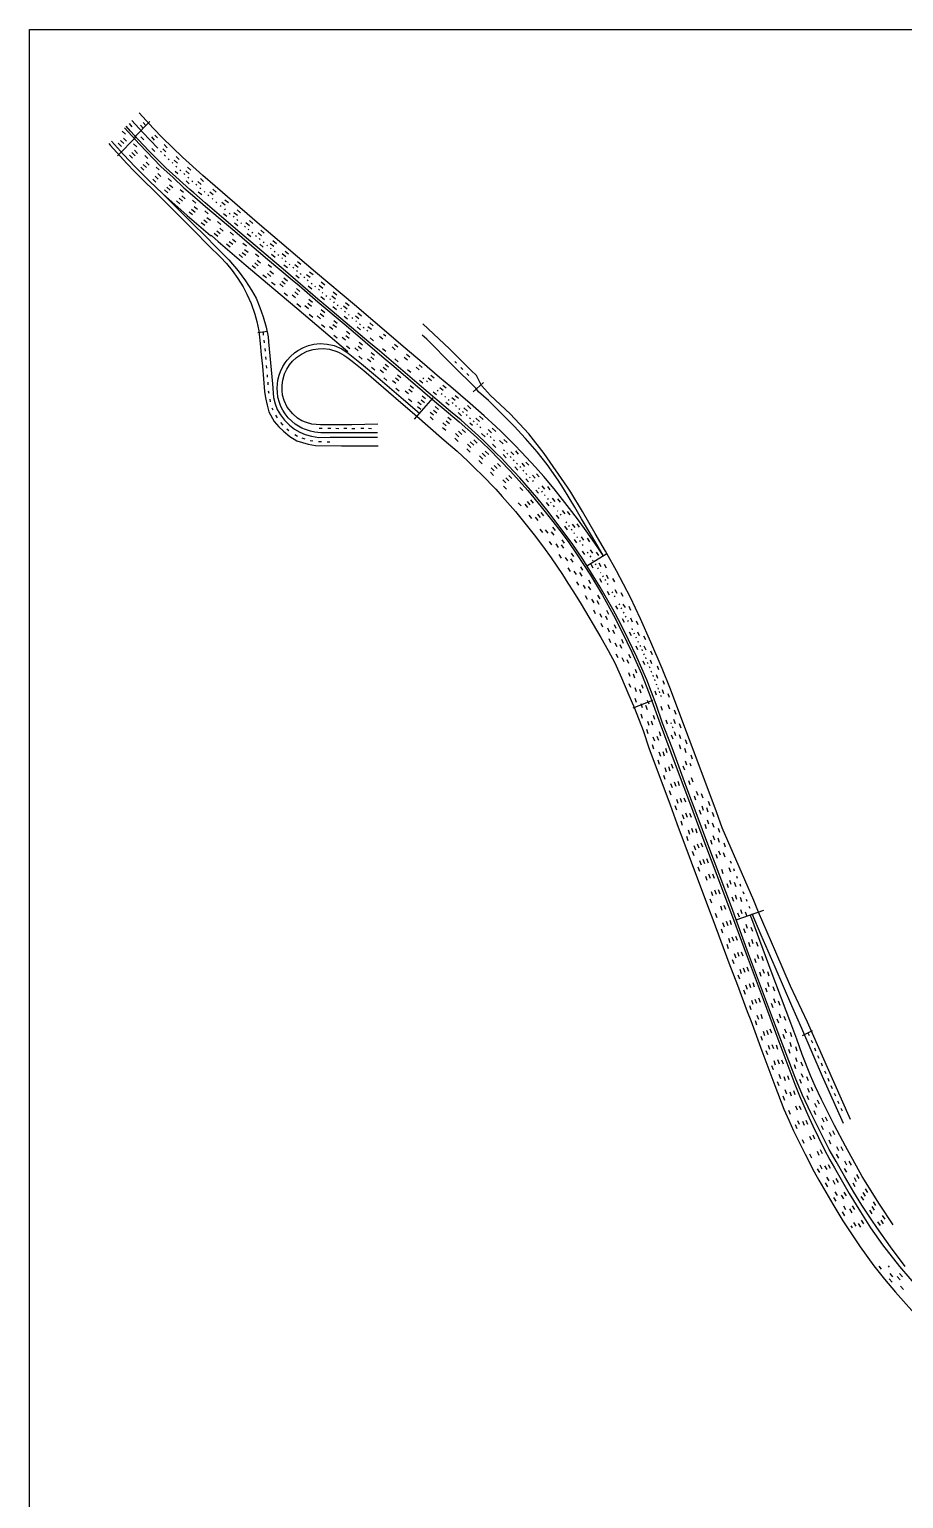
# Model space of a CAD drawing. Extents: x 6448542 to 6457186, y 1868902 to 1877049.
# Drawn here: x 6448542 to 6451100, y 1872749 to 1877049 of the extents above; entities that cross this region are included whole.
import ezdxf

# ---------------------------------------------------------------- set-up
doc = ezdxf.new("R2010")
doc.units = 0
doc.header["$LTSCALE"] = 100
doc.header["$MEASUREMENT"] = 0
for name, color, linetype, lineweight in [('DashedBoundariesNORTH', 4, 'Continuous', 25), ('DashedBoundariesSOUTH', 1, 'Continuous', 25), ('RasterImage', 6, 'Continuous', 25), ('SectionDividersSOUTH', 7, 'Continuous', 25)]:
    doc.layers.add(name, color=color, linetype=linetype, lineweight=lineweight)
for name, color, linetype, lineweight, true_color in [('ExitDividers', 4, 'Continuous', 25, 0x00ffff), ('SectionDividersNORTH', 1, 'Continuous', 25, 0xff0000), ('SolidBoundaries', 3, 'Continuous', 25, 0x00ff00)]:
    doc.layers.add(name, color=color, linetype=linetype, lineweight=lineweight, true_color=true_color)
picture_1 = doc.add_image_def('image1.tif', size_in_pixel=(17288, 16292))

msp = doc.modelspace()

# ---------------------------------------------------------------- linework, layer by layer
at = {"layer": 'DashedBoundariesNORTH'}
for points in [[(6448917.2, 1876700.7), (6448872.4, 1876747.4), (6448841.1, 1876782.2)], [(6448874.3, 1876776.5), (6448882.5, 1876767.5)], [(6448833.3, 1876772.8), (6448841.3, 1876763.8)], [(6448866.8, 1876768.6), (6448874.8, 1876759.6)], [(6448868, 1876734.5), (6448876.3, 1876725.6)], [(6448899, 1876733.8), (6448907.3, 1876724.7)], [(6448908.7, 1876739.2), (6448916.2, 1876731.5)], [(6448900, 1876700.3), (6448908.7, 1876691.7)], [(6448925.8, 1876692.1), (6448928.1, 1876689.7)], [(6448932.6, 1876699.1), (6448941.3, 1876690.2)], [(6448936, 1876711.3), (6448945, 1876702.4)], [(6448936.4, 1876681.4), (6448939.7, 1876678.1)], [(6448947.8, 1876669.8), (6448950.9, 1876667)], [(6448959.4, 1876659.1), (6448961.8, 1876656.8)], [(6448965.7, 1876666.3), (6448974.8, 1876657.6)], [(6448970.5, 1876648.5), (6448973.5, 1876645.6)], [(6448971.1, 1876676.7), (6448980.1, 1876668)], [(6448967.9, 1876633.9), (6448976.4, 1876626.5)], [(6448981.7, 1876637.6), (6448984.6, 1876635)], [(6448993.4, 1876627.1), (6448996.6, 1876624.3)], [(6448999.9, 1876634.5), (6449009.5, 1876625.9)], [(6449000.3, 1876605), (6449009.1, 1876596.7)], [(6449004.4, 1876645.8), (6449014.1, 1876637.1)], [(6449005.3, 1876616.5), (6449008.4, 1876613.5)], [(6449017.1, 1876605.8), (6449019.9, 1876603.3)], [(6449042, 1876611.9), (6449051.3, 1876603.9)], [(6449028.9, 1876595.7), (6449031.7, 1876593.3)], [(6449035.1, 1876603.3), (6449044.4, 1876594.7)], [(6449036, 1876573.3), (6449046.1, 1876565.1)], [(6449040.7, 1876585.1), (6449043.5, 1876582.7)], [(6449052.8, 1876574.7), (6449055.6, 1876572.4)], [(6449064.4, 1876564.5), (6449067.2, 1876562.1)], [(6449069.4, 1876573.3), (6449079.5, 1876565.1)], [(6449078.4, 1876580.8), (6449088.5, 1876572.6)], [(6449076.2, 1876554.2), (6449079, 1876551.9)], [(6449087.8, 1876544.1), (6449090.6, 1876541.7)], [(6449100.1, 1876533.6), (6449102.9, 1876531.2)], [(6449104.7, 1876543.4), (6449114.8, 1876535.3)], [(6449112.3, 1876523.2), (6449115.1, 1876520.8)], [(6449114.1, 1876550.2), (6449124.2, 1876542)], [(6449149.3, 1876520.4), (6449159.4, 1876512.3)], [(6449109.8, 1876509.9), (6449119.9, 1876501.8)], [(6449126.6, 1876510.9), (6449129.2, 1876508.6)], [(6449137.7, 1876501.6), (6449140.3, 1876499.3)], [(6449140.2, 1876513.2), (6449150.3, 1876505.1)], [(6449141.9, 1876482.6), (6449152, 1876474.4)], [(6449149.1, 1876492.1), (6449151.7, 1876489.8)], [(6449160.1, 1876482.6), (6449162.7, 1876480.3)], [(6449175.2, 1876483.3), (6449185.4, 1876475.1)], [(6449185.7, 1876489.2), (6449195.8, 1876481.1)], [(6449171.4, 1876473), (6449174, 1876470.7)], [(6449179.4, 1876450.9), (6449189.5, 1876442.7)], [(6449181.7, 1876464.3), (6449184.3, 1876462)], [(6449192.4, 1876455.1), (6449195, 1876452.8)], [(6449203.4, 1876445.6), (6449206, 1876443.4)], [(6449210.8, 1876453), (6449220.9, 1876444.9)], [(6449214.1, 1876436.4), (6449216.7, 1876434.1)], [(6449218.8, 1876460.7), (6449228.9, 1876452.5)], [(6449216.1, 1876419.8), (6449226.2, 1876411.7)], [(6449225.4, 1876426.7), (6449228, 1876424.4)], [(6449236.3, 1876417.4), (6449238.9, 1876415.2)], [(6449246.5, 1876422.5), (6449256.6, 1876414.3)], [(6449246.8, 1876408.5), (6449249.4, 1876406.2)], [(6449250.6, 1876390.4), (6449260.7, 1876382.2)], [(6449254.5, 1876430.6), (6449264.6, 1876422.5)], [(6449257.9, 1876399.3), (6449260.5, 1876397)], [(6449269, 1876390), (6449271.6, 1876387.7)], [(6449281.9, 1876392.4), (6449292, 1876384.2)], [(6449290.3, 1876400.1), (6449300.4, 1876391.9)], [(6449280.1, 1876380.6), (6449282.7, 1876378.3)], [(6449286.7, 1876359.9), (6449296.8, 1876351.7)], [(6449290.6, 1876371.5), (6449293.2, 1876369.2)], [(6449301.7, 1876362.1), (6449304.3, 1876359.8)], [(6449312.7, 1876352.6), (6449315.3, 1876350.3)], [(6449318.4, 1876361.1), (6449328.5, 1876353)], [(6449326.4, 1876369.4), (6449336.5, 1876361.2)], [(6449321.1, 1876329.7), (6449331.2, 1876321.5)], [(6449323.5, 1876343.2), (6449326.1, 1876340.9)], [(6449334.1, 1876334.1), (6449336.7, 1876331.8)], [(6449345.2, 1876324.4), (6449347.8, 1876322.1)], [(6449353.1, 1876331.8), (6449363.2, 1876323.7)], [(6449354.9, 1876315.8), (6449357.5, 1876313.5)], [(6449361.8, 1876339.1), (6449371.9, 1876330.9)], [(6449366.4, 1876306.5), (6449369, 1876304.2)], [(6449395.5, 1876310.2), (6449406.2, 1876301.3)], [(6449357.4, 1876298.5), (6449368.1, 1876289.6)], [(6449376.9, 1876297.6), (6449379.4, 1876295.3)], [(6449387.7, 1876288.1), (6449390.3, 1876285.8)], [(6449389.6, 1876300.5), (6449400.3, 1876291.6)], [(6449394.7, 1876267.3), (6449405.4, 1876258.4)], [(6449398.2, 1876279.1), (6449400.8, 1876276.8)], [(6449409.2, 1876269.9), (6449411.8, 1876267.6)], [(6449426.9, 1876268.7), (6449437.6, 1876259.8)], [(6449430.5, 1876280.5), (6449441.2, 1876271.6)], [(6449420.4, 1876260.5), (6449423, 1876258.2)], [(6449429.9, 1876237.4), (6449440.6, 1876228.5)], [(6449431.4, 1876251.1), (6449434, 1876248.8)], [(6449442.1, 1876242.2), (6449444.7, 1876239.9)], [(6449452.9, 1876232.9), (6449455.5, 1876230.6)], [(6449461.3, 1876239.6), (6449472, 1876230.7)], [(6449463.9, 1876223.8), (6449466.5, 1876221.5)], [(6449466.9, 1876249.9), (6449477.7, 1876241)], [(6449502.8, 1876219.4), (6449513.5, 1876210.5)], [(6449463.1, 1876209.6), (6449473, 1876201.5)], [(6449475.1, 1876214.4), (6449477.7, 1876212.1)], [(6449485.6, 1876205.4), (6449488.2, 1876203.2)], [(6449495.7, 1876210.5), (6449505.5, 1876202.4)], [(6449496.5, 1876196), (6449499.1, 1876193.7)], [(6449501, 1876178), (6449510.9, 1876169.9)], [(6449507.6, 1876186.9), (6449510.2, 1876184.6)], [(6449518.3, 1876177.6), (6449520.9, 1876175.3)], [(6449532.5, 1876179.3), (6449542.4, 1876171.2)], [(6449538.1, 1876189.6), (6449548, 1876181.6)], [(6449529.2, 1876168.6), (6449531.8, 1876166.3)], [(6449538.8, 1876145.7), (6449548.7, 1876137.6)], [(6449566.1, 1876150.8), (6449576, 1876142.7)], [(6449584.3, 1876150.7), (6449578.3, 1876155.4)], [(6449574.7, 1876114.8), (6449584.4, 1876106.9)], [(6449602.8, 1876119.3), (6449612.4, 1876111.4)], [(6449610.2, 1876127.9), (6449619.9, 1876120)], [(6449638.1, 1876089.8), (6449647.8, 1876081.9)], [(6449645.4, 1876098.1), (6449655, 1876090.2)], [(6449610.8, 1876084.2), (6449620.5, 1876076.3)], [(6449647.9, 1876053.4), (6449657.5, 1876045.5)], [(6449673, 1876060), (6449682.7, 1876052.1)], [(6449681.8, 1876067.4), (6449691.4, 1876059.5)], [(6449786.6, 1876077.1), (6449791.8, 1876071.9)], [(6449804.6, 1876058.9), (6449809.8, 1876053.7)], [(6449683.2, 1876022.4), (6449692.9, 1876014.5)], [(6449692.8, 1876029.4), (6449695.9, 1876026.4)], [(6449703.5, 1876020), (6449706.3, 1876017.8)], [(6449709, 1876029.1), (6449718.7, 1876021.1)], [(6449716.6, 1876037.2), (6449726.3, 1876029.3)], [(6449751.6, 1876007.3), (6449761.2, 1875999.4)], [(6449827.3, 1876036.3), (6449822.1, 1876041.5)], [(6449723, 1875988.5), (6449732.7, 1875980.6)], [(6449735.2, 1875992.9), (6449737.9, 1875990.5)], [(6449742.5, 1876001), (6449752.2, 1875993.1)], [(6449746.5, 1875983.3), (6449749.1, 1875980.9)], [(6449756.9, 1875974.8), (6449759.6, 1875972.4)], [(6449767, 1875966), (6449769.7, 1875963.6)], [(6449777.9, 1875971.2), (6449787.6, 1875963.3)], [(6449788, 1875977.3), (6449797.7, 1875969.4)], [(6449760, 1875957.5), (6449769.7, 1875949.6)], [(6449778.4, 1875956.6), (6449781, 1875954.3)], [(6449788.6, 1875948), (6449791.3, 1875945.7)], [(6449796, 1875927.6), (6449806.3, 1875918)], [(6449798.7, 1875939.3), (6449801.4, 1875937)], [(6449809.2, 1875930.4), (6449811.9, 1875928)], [(6449813.2, 1875941.4), (6449823.4, 1875931.8)], [(6449819.6, 1875921.4), (6449822.2, 1875919.1)], [(6449823.4, 1875947.6), (6449833.7, 1875938)], [(6449859.1, 1875916.7), (6449869.3, 1875907.1)], [(6449830, 1875912.4), (6449832.7, 1875910)], [(6449830.2, 1875897.8), (6449838.5, 1875890.1)], [(6449840.2, 1875903.4), (6449842.8, 1875901.1)], [(6449848.4, 1875911.1), (6449858.6, 1875901.5)], [(6449850.5, 1875894.3), (6449853.1, 1875892)], [(6449859.8, 1875885.7), (6449862.4, 1875883.3)], [(6449884, 1875878), (6449894.2, 1875868.4)], [(6449896.1, 1875882), (6449906.3, 1875872.4)], [(6449864.9, 1875865.9), (6449875.2, 1875856.3)], [(6449880.3, 1875866.4), (6449882.9, 1875864.1)], [(6449890.1, 1875857), (6449892.7, 1875854.7)], [(6449896.5, 1875835.2), (6449906.7, 1875825.6)], [(6449900.2, 1875847.4), (6449902.8, 1875845.1)], [(6449917.4, 1875845.8), (6449927.6, 1875836.2)], [(6449930.1, 1875849), (6449939.7, 1875839.4)], [(6449928, 1875804.5), (6449936.5, 1875795.3)], [(6449929.3, 1875818.6), (6449931.9, 1875816.2)], [(6449938.7, 1875808.6), (6449941.4, 1875806.3)], [(6449948.4, 1875798.7), (6449951, 1875796.3)], [(6449950.4, 1875812.6), (6449959, 1875803.3)], [(6449957.7, 1875789.3), (6449960.3, 1875787)], [(6449963.8, 1875815), (6449972.3, 1875805.8)], [(6449962.6, 1875768.1), (6449971.1, 1875758.9)], [(6449967.1, 1875779.2), (6449969.8, 1875776.9)], [(6449976.6, 1875769.1), (6449979.2, 1875766.7)], [(6449982.2, 1875779), (6449990.7, 1875769.8)], [(6449985.7, 1875758.9), (6449988.4, 1875756.5)], [(6449994.3, 1875782.5), (6450002.8, 1875773.2)], [(6449994.8, 1875748.9), (6449997.5, 1875746.6)], [(6450025.1, 1875748.3), (6450033.6, 1875739.1)], [(6449994.1, 1875733.8), (6450002.6, 1875724.5)], [(6450004.8, 1875738.3), (6450006.8, 1875736.1)], [(6450013.5, 1875744.5), (6450022.1, 1875735.2)], [(6450013.8, 1875728.2), (6450016.1, 1875725.8)], [(6450031.4, 1875707.5), (6450033.8, 1875705)], [(6450041.2, 1875713.1), (6450048.8, 1875703.3)], [(6450057.3, 1875711.5), (6450065, 1875701.7)], [(6450023.2, 1875700.6), (6450031, 1875691.6)], [(6450040.2, 1875697.3), (6450042.6, 1875694.8)], [(6450048.6, 1875687), (6450051.1, 1875684.6)], [(6450053.8, 1875664.3), (6450061.4, 1875654.6)], [(6450057.6, 1875676.3), (6450059.8, 1875673.3)], [(6450066.2, 1875665.6), (6450068.8, 1875662.9)], [(6450071.7, 1875676.7), (6450079.4, 1875666.9)], [(6450086.8, 1875675.3), (6450094.5, 1875665.5)], [(6450074.7, 1875655.1), (6450077.2, 1875652)], [(6450083.2, 1875626.9), (6450090.9, 1875617.1)], [(6450086.9, 1875639.6), (6450088.1, 1875638.5)], [(6450094.6, 1875629.7), (6450097, 1875627.1)], [(6450100.5, 1875640.4), (6450108.1, 1875630.6)], [(6450115.6, 1875638.3), (6450123.2, 1875628.5)], [(6450107.8, 1875594.8), (6450115.4, 1875584.7)], [(6450111.1, 1875608.1), (6450113.4, 1875605.1)], [(6450119.2, 1875597.2), (6450121.5, 1875594.2)], [(6450127.4, 1875586.3), (6450129.6, 1875583.4)], [(6450130.3, 1875600.7), (6450137.5, 1875591.1)], [(6450135.2, 1875575.5), (6450137.1, 1875573.2)], [(6450143.2, 1875601.9), (6450150, 1875592)], [(6450135.7, 1875556), (6450142.5, 1875546)], [(6450143.2, 1875564.1), (6450145.2, 1875561.4)], [(6450151.5, 1875553.1), (6450153.3, 1875550)], [(6450156.7, 1875564.1), (6450163.5, 1875554.1)], [(6450159.4, 1875541.3), (6450161.3, 1875538.3)], [(6450173.4, 1875559.6), (6450180.2, 1875549.6)], [(6450159, 1875521.9), (6450165.9, 1875511.9)], [(6450174.2, 1875518.9), (6450176.5, 1875516)], [(6450181.9, 1875507.7), (6450184.2, 1875504.2)], [(6450182.5, 1875526.1), (6450189.3, 1875516.1)], [(6450189.3, 1875495.9), (6450191.2, 1875493.1)], [(6450200.2, 1875519.3), (6450207.1, 1875509.3)], [(6450191.6, 1875472.1), (6450185.4, 1875482.5)], [(6450197.2, 1875484.3), (6450198.9, 1875481.4)], [(6450204.1, 1875472.7), (6450206.1, 1875469.9)], [(6450215, 1875476.1), (6450208.8, 1875486.5)], [(6450212.5, 1875459.7), (6450213.3, 1875458.3)], [(6450218.5, 1875449.9), (6450220.3, 1875447.1)], [(6450230.6, 1875472), (6450224.4, 1875482.4)], [(6450236.4, 1875441), (6450230.2, 1875451.4)], [(6450217, 1875430.5), (6450210.8, 1875441)], [(6450225.3, 1875439), (6450227.1, 1875435.9)], [(6450232.3, 1875404.9), (6450238.6, 1875394.3)], [(6450232.7, 1875426.8), (6450234.4, 1875423.9)], [(6450246.4, 1875403.1), (6450248.2, 1875400)], [(6450254.9, 1875431.7), (6450248.8, 1875442.1)], [(6450254.8, 1875409.9), (6450261, 1875399.3)], [(6450252.9, 1875391.5), (6450254.8, 1875388.4)], [(6450256.3, 1875362.3), (6450262.5, 1875351.7)], [(6450266.1, 1875367.9), (6450268.1, 1875364.6)], [(6450272.4, 1875400.6), (6450278.6, 1875390)], [(6450278.6, 1875367.1), (6450284.8, 1875356.5)], [(6450295.3, 1875360.5), (6450300.5, 1875349.5)], [(6450272.5, 1875356), (6450274, 1875353.1)], [(6450276.5, 1875324.9), (6450281.8, 1875313.9)], [(6450279.1, 1875343.4), (6450280.7, 1875340.3)], [(6450285.4, 1875331.3), (6450287.1, 1875328.3)], [(6450291.7, 1875319.3), (6450293.8, 1875316)], [(6450300.6, 1875326.3), (6450305.8, 1875315.3)], [(6450317.2, 1875317.9), (6450322.5, 1875306.9)], [(6450297.1, 1875285.7), (6450302.3, 1875274.7)], [(6450304.3, 1875295.4), (6450305.8, 1875292)], [(6450310.3, 1875283), (6450311.8, 1875279.6)], [(6450320.9, 1875285.7), (6450326.1, 1875274.7)], [(6450338.8, 1875274.4), (6450344, 1875263.4)], [(6450315.9, 1875271.4), (6450317.5, 1875267.9)], [(6450316.6, 1875244.6), (6450321.5, 1875233.9)], [(6450321.9, 1875258.9), (6450323.4, 1875255.4)], [(6450328, 1875246.2), (6450329.5, 1875242.8)], [(6450333.4, 1875233.9), (6450334.9, 1875230.5)], [(6450340, 1875245), (6450345.8, 1875232.8)], [(6450359, 1875230), (6450363.9, 1875219)], [(6450336.4, 1875201.1), (6450341.3, 1875190.4)], [(6450338.8, 1875221.8), (6450340.4, 1875218.3)], [(6450344.1, 1875210.2), (6450345.6, 1875206.8)], [(6450349.5, 1875196.6), (6450351, 1875193.2)], [(6450363.3, 1875192.3), (6450359.2, 1875203.3)], [(6450355.3, 1875183.9), (6450356.8, 1875180.5)], [(6450360.5, 1875171.3), (6450362, 1875167.9)], [(6450365.7, 1875158.6), (6450367.2, 1875155.2)], [(6450370.5, 1875145.9), (6450372.1, 1875142.5)], [(6450381, 1875148.9), (6450376.9, 1875159.8)], [(6450383.2, 1875174.6), (6450379.1, 1875185.6)], [(6450376.5, 1875100.7), (6450372.4, 1875111.7)], [(6450375.4, 1875133.6), (6450376.9, 1875130.2)], [(6450380.2, 1875121.5), (6450381.7, 1875118.1)], [(6450384.1, 1875111.1), (6450385.7, 1875107.7)], [(6450388.5, 1875100.4), (6450390, 1875097)], [(6450398.3, 1875104.8), (6450394.2, 1875115.8)], [(6450400, 1875131.6), (6450395.9, 1875142.5)], [(6450414.8, 1875093.7), (6450410.7, 1875104.7)], [(6450389.1, 1875068.6), (6450393.6, 1875056.4)], [(6450410.2, 1875073.2), (6450414.7, 1875060.9)], [(6450428.6, 1875057.4), (6450433, 1875045.2)], [(6450403.7, 1875028.4), (6450408.2, 1875016.2)], [(6450418.4, 1875020.7), (6450419.9, 1875017.3)], [(6450426.8, 1875030.2), (6450431.2, 1875018)], [(6450443.3, 1875017.4), (6450447.8, 1875005.2)], [(6450419.6, 1874984.5), (6450424.1, 1874972.3)], [(6450422.7, 1875008.3), (6450424.3, 1875004.9)], [(6450428.2, 1874994.2), (6450432.6, 1874982)], [(6450442.6, 1874985.8), (6450447, 1874973.6)], [(6450442.6, 1874955.7), (6450447, 1874943.5)], [(6450458.2, 1874945.1), (6450462.6, 1874932.9)], [(6450460.7, 1874970.3), (6450465.1, 1874958)], [(6450454, 1874893.7), (6450458.4, 1874881.5)], [(6450460.2, 1874908.4), (6450464.7, 1874896.2)], [(6450474.4, 1874901.4), (6450477.2, 1874894.1)], [(6450476.8, 1874926.3), (6450481.3, 1874914.1)], [(6450469.9, 1874851.1), (6450474.4, 1874838.9)], [(6450478.1, 1874859.3), (6450482.6, 1874847.1)], [(6450486.5, 1874806.3), (6450490.9, 1874794.1)], [(6450492.9, 1874819.9), (6450497.4, 1874807.6)], [(6450507.7, 1874812.6), (6450512.1, 1874800.4)], [(6450501.9, 1874764.8), (6450506.3, 1874752.5)], [(6450508.9, 1874776.6), (6450513.4, 1874764.4)], [(6450522.9, 1874771.4), (6450527.3, 1874759.2)], [(6450527.9, 1874789.9), (6450532.3, 1874777.7)], [(6450539.7, 1874757.9), (6450544.2, 1874745.7)], [(6450517.9, 1874722.7), (6450522.4, 1874710.4)], [(6450524.7, 1874735.7), (6450529.2, 1874723.5)], [(6450539.7, 1874726.6), (6450544.1, 1874714.4)], [(6450534.4, 1874676.9), (6450538.9, 1874664.6)], [(6450541.8, 1874689.4), (6450546.2, 1874677.2)], [(6450555.9, 1874682.9), (6450560.3, 1874670.7)], [(6450556.9, 1874711.4), (6450561.4, 1874699.2)], [(6450550.2, 1874635.6), (6450554.6, 1874623.4)], [(6450558.5, 1874645.3), (6450562.9, 1874633.1)], [(6450571.8, 1874639.7), (6450576.3, 1874627.4)], [(6450573.5, 1874668.5), (6450577.9, 1874656.3)], [(6450566.8, 1874591), (6450571.2, 1874578.7)], [(6450588.4, 1874595.8), (6450592.9, 1874583.6)], [(6450592.6, 1874615.2), (6450594.9, 1874609.2)], [(6450601.5, 1874592.8), (6450603.8, 1874586.7)], [(6450582, 1874549.8), (6450586.5, 1874537.5)], [(6450590.1, 1874559.4), (6450594.5, 1874547.2)], [(6450604.2, 1874553.2), (6450608.7, 1874541)], [(6450610.5, 1874571.1), (6450612.8, 1874565.1)], [(6450620.3, 1874548.1), (6450622.5, 1874542)], [(6450597.2, 1874509.9), (6450601.6, 1874497.7)], [(6450606.6, 1874516), (6450611.1, 1874503.8)], [(6450621.1, 1874508.9), (6450625.6, 1874496.7)], [(6450629.5, 1874525.5), (6450631.8, 1874519.5)], [(6450639.1, 1874503.5), (6450641.4, 1874497.5)], [(6450614, 1874463.9), (6450618.4, 1874451.7)], [(6450622.1, 1874473.4), (6450626.5, 1874461.2)], [(6450636.1, 1874466.4), (6450640.5, 1874454.2)], [(6450650.5, 1874475.8), (6450648.2, 1874481.9)], [(6450631.3, 1874417.3), (6450635.7, 1874405)], [(6450637.7, 1874430.5), (6450642.2, 1874418.3)], [(6450652.6, 1874422), (6450657.1, 1874409.8)], [(6450645.7, 1874377.3), (6450650.2, 1874365.1)], [(6450654.5, 1874386), (6450658.9, 1874373.8)], [(6450668.5, 1874378.6), (6450672.9, 1874366.4)], [(6450663.2, 1874330.1), (6450667.7, 1874317.9)], [(6450670.8, 1874341.7), (6450675.3, 1874329.5)], [(6450684.3, 1874336.6), (6450688.8, 1874324.4)], [(6450677.9, 1874290.8), (6450682.4, 1874278.6)], [(6450686.9, 1874299), (6450691.4, 1874286.8)], [(6450701.1, 1874291.5), (6450705.5, 1874279.3)], [(6450695.4, 1874244.1), (6450699.8, 1874231.9)], [(6450701.3, 1874260.2), (6450705.7, 1874248)], [(6450717.3, 1874247.8), (6450721.8, 1874235.6)], [(6450712.3, 1874198.7), (6450716.8, 1874186.5)], [(6450719.1, 1874212.4), (6450723.5, 1874200.1)], [(6450732.9, 1874205.6), (6450737.4, 1874193.4)], [(6450735.2, 1874168.3), (6450739.7, 1874156.1)], [(6450749.3, 1874161.6), (6450753.7, 1874149.3)], [(6450729.1, 1874153.5), (6450733.5, 1874141.3)], [(6450751.3, 1874124.5), (6450755.7, 1874112.3)], [(6450767.4, 1874114.2), (6450771.8, 1874102)], [(6450823.9, 1874103.3), (6450820.2, 1874111.3)], [(6450746.2, 1874108.2), (6450750.7, 1874095.9)], [(6450766.3, 1874084.9), (6450770.8, 1874072.7)], [(6450783, 1874072), (6450787.4, 1874059.8)], [(6450833.7, 1874081.9), (6450830, 1874089.9)], [(6450762.4, 1874064.8), (6450766.8, 1874052.6)], [(6450783, 1874040.3), (6450787.4, 1874028.1)], [(6450799.4, 1874027.6), (6450803.8, 1874015.4)], [(6450843.3, 1874059.1), (6450839.6, 1874067.2)], [(6450852.7, 1874037.3), (6450849, 1874045.4)], [(6450779, 1874020), (6450783.5, 1874007.7)], [(6450805.7, 1873981.2), (6450800.9, 1873992.7)], [(6450821.5, 1873971.9), (6450816.6, 1873983.3)], [(6450862.8, 1874015.1), (6450859.1, 1874023.2)], [(6450872.6, 1873992.3), (6450868.9, 1874000.3)], [(6450801.2, 1873964.1), (6450796.3, 1873975.5)], [(6450824.1, 1873937.8), (6450819.2, 1873949.2)], [(6450834.5, 1873941.5), (6450829.7, 1873952.9)], [(6450882.3, 1873970.4), (6450878.6, 1873978.5)], [(6450891.8, 1873948.9), (6450888.1, 1873957)], [(6450821.9, 1873916.6), (6450817, 1873928)], [(6450838.9, 1873906.6), (6450844.6, 1873894.9)], [(6450846.6, 1873916.5), (6450852.3, 1873904.9)], [(6450901.2, 1873926.8), (6450897.5, 1873934.8)], [(6450911.3, 1873904.6), (6450907.6, 1873912.6)], [(6450842.9, 1873872.7), (6450838, 1873884.1)], [(6450860.2, 1873863.7), (6450865.9, 1873852.1)], [(6450870.5, 1873866.9), (6450876.2, 1873855.2)], [(6450921, 1873882.7), (6450917.3, 1873890.8)], [(6450858.9, 1873841.1), (6450864.6, 1873829.4)], [(6450881.6, 1873821.6), (6450887.3, 1873809.9)], [(6450892, 1873826.6), (6450897.7, 1873814.9)], [(6450880.4, 1873799.7), (6450886.1, 1873788)], [(6450903.4, 1873779.8), (6450909.1, 1873768.1)], [(6450916, 1873779.8), (6450921.7, 1873768.1)], [(6450902.7, 1873757.3), (6450909.2, 1873746)], [(6450926.4, 1873737.8), (6450932.9, 1873726.5)], [(6450939.6, 1873736.7), (6450946.1, 1873725.4)], [(6450926.2, 1873715.5), (6450932.7, 1873704.2)], [(6450954.6, 1873688.7), (6450961.1, 1873677.5)], [(6450961.9, 1873697.4), (6450968.4, 1873686.1)], [(6450950.8, 1873673.5), (6450957.3, 1873662.3)], [(6450980, 1873645.2), (6450987.3, 1873634.4)], [(6450986.7, 1873655.7), (6450994, 1873644.9)], [(6450974.7, 1873633.4), (6450982, 1873622.6)], [(6451006.4, 1873604.5), (6451013.6, 1873593.7)], [(6451010.7, 1873617.7), (6451017.9, 1873606.9)], [(6450999.9, 1873593.5), (6451007.1, 1873582.7)], [(6451023.5, 1873559.3), (6451030.7, 1873548.5)], [(6451032.9, 1873564.1), (6451040.1, 1873553.3)], [(6451037.2, 1873578.2), (6451044.5, 1873567.4)]]:
    msp.add_lwpolyline(points, dxfattribs=at)
at = {"layer": 'DashedBoundariesSOUTH'}
for points in [[(6448813.5, 1876750.8), (6448822.7, 1876741.7)], [(6448802, 1876715.4), (6448811.2, 1876706.2)], [(6448808.7, 1876723.6), (6448817.9, 1876714.4)], [(6448817.1, 1876730.6), (6448826.3, 1876721.4)], [(6448846.6, 1876714.1), (6448855.8, 1876704.9)], [(6448849.3, 1876695.1), (6448858.5, 1876685.9)], [(6448834.4, 1876680.8), (6448843.6, 1876671.6)], [(6448841.7, 1876688), (6448850.9, 1876678.8)], [(6448875.2, 1876653.6), (6448884.3, 1876644.4)], [(6448879.3, 1876679.6), (6448888.5, 1876670.4)], [(6448883.3, 1876660.5), (6448892.5, 1876651.3)], [(6448867.7, 1876645.7), (6448876.9, 1876636.5)], [(6448902.6, 1876610.8), (6448911.8, 1876601.7)], [(6448909.4, 1876619.2), (6448918.6, 1876610)], [(6448913.1, 1876645.7), (6448921.6, 1876637.7)], [(6448917.6, 1876627), (6448926.8, 1876617.8)], [(6448936.7, 1876579), (6448946.6, 1876570.4)], [(6448943.8, 1876586.7), (6448953.6, 1876578.1)], [(6448952, 1876594), (6448961.8, 1876585.5)], [(6448982.9, 1876580.2), (6448992.6, 1876572)], [(6448988.1, 1876561.7), (6448998, 1876553.2)], [(6448971.8, 1876547), (6448981.6, 1876538.4)], [(6448979.8, 1876554.5), (6448989.6, 1876546)], [(6449016.5, 1876522.4), (6449026.6, 1876514.2)], [(6449019.1, 1876548.5), (6449029.2, 1876540.3)], [(6449023.7, 1876530.7), (6449033.8, 1876522.6)], [(6449009, 1876514.7), (6449019.1, 1876506.6)], [(6449044.6, 1876483.5), (6449054.7, 1876475.3)], [(6449052.2, 1876491.6), (6449062.3, 1876483.4)], [(6449055.2, 1876517.3), (6449065.3, 1876509.1)], [(6449061.2, 1876498.2), (6449071.3, 1876490)], [(6449092.1, 1876486.3), (6449102.2, 1876478.1)], [(6449082.8, 1876451.9), (6449092.9, 1876443.7)], [(6449090.2, 1876459.4), (6449100.3, 1876451.2)], [(6449098.7, 1876466.5), (6449108.8, 1876458.3)], [(6449128.9, 1876454.9), (6449139, 1876446.7)], [(6449136.2, 1876434.8), (6449146.3, 1876426.6)], [(6449118.9, 1876420.8), (6449129, 1876412.7)], [(6449126.7, 1876428.3), (6449136.8, 1876420.1)], [(6449155.5, 1876389.8), (6449165.6, 1876381.6)], [(6449164.7, 1876396.1), (6449174.8, 1876387.9)], [(6449166.6, 1876423.3), (6449176.7, 1876415.1)], [(6449171.6, 1876404.8), (6449181.7, 1876396.6)], [(6449203.4, 1876392), (6449213.5, 1876383.9)], [(6449193.4, 1876357.9), (6449203.5, 1876349.7)], [(6449201.4, 1876365.2), (6449211.5, 1876357.1)], [(6449208.3, 1876373.4), (6449218.4, 1876365.3)], [(6449240, 1876360.9), (6449250.1, 1876352.8)], [(6449225.3, 1876330.5), (6449235.4, 1876322.3)], [(6449238.3, 1876334), (6449248.4, 1876325.8)], [(6449245.6, 1876341.9), (6449255.7, 1876333.8)], [(6449250.6, 1876309.4), (6449260.7, 1876301.2)], [(6449274.3, 1876303.6), (6449284.4, 1876295.4)], [(6449280.5, 1876312.3), (6449290.6, 1876304.1)], [(6449286.6, 1876321.3), (6449296.7, 1876313.2)], [(6449287.4, 1876277.9), (6449297.5, 1876269.7)], [(6449310.7, 1876272.1), (6449320.8, 1876263.9)], [(6449318.2, 1876280.2), (6449328.3, 1876272)], [(6449323.2, 1876290.2), (6449333.3, 1876282)], [(6449324.8, 1876246.1), (6449335.6, 1876237.2)], [(6449347.7, 1876240.6), (6449358.4, 1876231.7)], [(6449356.2, 1876247.7), (6449366.9, 1876238.8)], [(6449359, 1876259.4), (6449369.8, 1876250.5)], [(6449395.3, 1876228.7), (6449406, 1876219.8)], [(6449360.3, 1876215.5), (6449371, 1876206.6)], [(6449383.9, 1876210), (6449393.8, 1876201.9)], [(6449392.4, 1876217.4), (6449403.2, 1876208.5)], [(6449396.3, 1876185), (6449406.2, 1876176.9)], [(6449420.2, 1876179.3), (6449430.1, 1876171.2)], [(6449430.1, 1876185), (6449440, 1876176.9)], [(6449432.8, 1876196.9), (6449442.7, 1876188.8)], [(6449225.4, 1876162.2), (6449226.3, 1876154.3)], [(6449228, 1876139.6), (6449228.9, 1876131.7)], [(6449433, 1876154.3), (6449442.8, 1876146.2)], [(6449457, 1876148.2), (6449466.9, 1876140.1)], [(6449467.8, 1876153.1), (6449477.7, 1876145)], [(6449470, 1876165.4), (6449479.8, 1876157.4)], [(6449506.9, 1876133.8), (6449516.6, 1876125.9)], [(6449230.6, 1876114.5), (6449231.5, 1876106.6)], [(6449232.6, 1876090.8), (6449233.5, 1876082.9)], [(6449469.4, 1876123.1), (6449479.3, 1876115)], [(6449494.2, 1876116.5), (6449503.9, 1876108.5)], [(6449503.9, 1876121.7), (6449513.6, 1876113.8)], [(6449505.7, 1876092), (6449515.4, 1876084.1)], [(6449540.4, 1876090.4), (6449550.1, 1876082.5)], [(6449542.2, 1876103.3), (6449551.9, 1876095.4)], [(6449235, 1876065.5), (6449235.8, 1876057.6)], [(6449531.1, 1876084.8), (6449540.8, 1876076.9)], [(6449542.4, 1876060.6), (6449552.1, 1876052.7)], [(6449568.5, 1876052.9), (6449578.1, 1876045)], [(6449576.5, 1876060), (6449586.2, 1876052.1)], [(6449582.6, 1876069.3), (6449592.3, 1876061.4)], [(6449237.6, 1876037.9), (6449237.9, 1876030.9)], [(6449239.2, 1876015.9), (6449239.6, 1876008.7)], [(6449578.4, 1876029.3), (6449588, 1876021.4)], [(6449604.7, 1876021.6), (6449614.4, 1876013.7)], [(6449613.3, 1876029), (6449623, 1876021.1)], [(6449619.2, 1876037.8), (6449628.9, 1876029.9)], [(6449656, 1876006.5), (6449665.6, 1875998.6)], [(6449240.9, 1875990.7), (6449242.2, 1875983.7)], [(6449245, 1875966.5), (6449246.5, 1875958.9)], [(6449614.3, 1875999.1), (6449624, 1875991.2)], [(6449641.4, 1875990.8), (6449651, 1875982.9)], [(6449651.4, 1875967.8), (6449661.1, 1875959.9)], [(6449651.9, 1875996), (6449661.6, 1875988.1)], [(6449688, 1875965.1), (6449697.7, 1875957.1)], [(6449691.3, 1875976.4), (6449701, 1875968.5)], [(6449251.3, 1875941.3), (6449254.1, 1875935.4)], [(6449262.4, 1875919.7), (6449266.6, 1875912.4)], [(6449677.7, 1875945.6), (6449687.3, 1875937.7)], [(6449678.3, 1875958.9), (6449688, 1875951)], [(6449714.3, 1875928.7), (6449724, 1875920.8)], [(6449724.4, 1875934.7), (6449734.1, 1875926.8)], [(6449728.7, 1875944.7), (6449738.4, 1875936.8)], [(6449276.9, 1875897.9), (6449283.1, 1875890.8)], [(6449295, 1875879.6), (6449301, 1875874.5)], [(6449398.3, 1875880.6), (6449389.8, 1875880.8)], [(6449424.1, 1875880.6), (6449415.5, 1875880.8)], [(6449447, 1875880.2), (6449438.5, 1875880.4)], [(6449470.2, 1875880.6), (6449461.6, 1875880.8)], [(6449493.9, 1875879.9), (6449485.3, 1875880.2)], [(6449520.3, 1875880.6), (6449511.7, 1875880.8)], [(6449543, 1875880.2), (6449534.5, 1875880.4)], [(6449714.1, 1875914.5), (6449723.7, 1875906.6)], [(6449750.7, 1875883.3), (6449760.4, 1875875.4)], [(6449751.7, 1875896.9), (6449761.4, 1875889)], [(6449761.3, 1875903.2), (6449770.9, 1875895.3)], [(6449765.8, 1875913.8), (6449775.5, 1875905.9)], [(6449807.9, 1875878.2), (6449818.1, 1875868.6)], [(6449318.8, 1875862.9), (6449326.3, 1875858.7)], [(6449338.8, 1875853.2), (6449347.9, 1875850.3)], [(6449362.9, 1875846.1), (6449371.5, 1875844.8)], [(6449387.8, 1875843), (6449396.1, 1875842.4)], [(6449413.1, 1875841.9), (6449421, 1875841.9)], [(6449786.4, 1875852.7), (6449796.6, 1875843.1)], [(6449788.3, 1875865.7), (6449798.5, 1875856.1)], [(6449797.2, 1875872.8), (6449807.5, 1875863.2)], [(6449823.2, 1875834.6), (6449833.4, 1875825)], [(6449831.9, 1875841.9), (6449842.2, 1875832.3)], [(6449842, 1875847.3), (6449852.2, 1875837.7)], [(6449821.7, 1875820.8), (6449831.9, 1875811.2)], [(6449858.7, 1875800.3), (6449868.9, 1875790.7)], [(6449866.4, 1875808.7), (6449876.6, 1875799.1)], [(6449875.8, 1875814.1), (6449886, 1875804.5)], [(6449856.6, 1875787), (6449866.8, 1875777.4)], [(6449891, 1875753), (6449899.5, 1875743.7)], [(6449893.4, 1875765.9), (6449901.9, 1875756.7)], [(6449902.1, 1875772.6), (6449910.6, 1875763.3)], [(6449911.6, 1875778.6), (6449920.1, 1875769.4)], [(6449927, 1875730.7), (6449935.5, 1875721.5)], [(6449928.8, 1875712.3), (6449937.3, 1875703.1)], [(6449935.9, 1875736.6), (6449944.4, 1875727.4)], [(6449945, 1875743.3), (6449953.5, 1875734)], [(6449977, 1875708.1), (6449985.6, 1875698.9)], [(6449972.3, 1875663.4), (6449980.6, 1875654)], [(6449991.3, 1875659), (6449998.9, 1875649.2)], [(6449998.5, 1875667), (6450006.2, 1875657.2)], [(6450008.3, 1875672.2), (6450016, 1875662.4)], [(6450003, 1875626.9), (6450010.6, 1875617.1)], [(6450021.8, 1875621.6), (6450029.5, 1875611.8)], [(6450028.6, 1875630.3), (6450036.2, 1875620.5)], [(6450038.3, 1875635.4), (6450046, 1875625.6)], [(6450035.6, 1875586.1), (6450043.2, 1875576.3)], [(6450051.4, 1875583.9), (6450059, 1875574.2)], [(6450068.9, 1875578.2), (6450076.5, 1875568.4)], [(6450072.6, 1875592), (6450080.5, 1875581.8)], [(6450062.9, 1875550.3), (6450069.7, 1875540.4)], [(6450081.9, 1875542.8), (6450088.7, 1875532.8)], [(6450097.4, 1875540.3), (6450104.2, 1875530.3)], [(6450100.1, 1875555), (6450106.9, 1875545)], [(6450090.6, 1875511.7), (6450097.4, 1875501.7)], [(6450109.6, 1875503.3), (6450116.4, 1875493.3)], [(6450125.4, 1875499.4), (6450132.3, 1875489.4)], [(6450127.3, 1875515.8), (6450134.2, 1875505.9)], [(6450117.3, 1875472.7), (6450124.2, 1875462)], [(6450142.4, 1875453.3), (6450136.2, 1875463.7)], [(6450151.8, 1875459.6), (6450158.4, 1875448.9)], [(6450154, 1875476.1), (6450159.9, 1875466.5)], [(6450149.5, 1875421.9), (6450143.3, 1875432.3)], [(6450162, 1875422.7), (6450168.3, 1875412.1)], [(6450177, 1875418.9), (6450183.3, 1875408.3)], [(6450184.7, 1875426.4), (6450178.5, 1875436.9)], [(6450167.5, 1875392.2), (6450173.7, 1875381.6)], [(6450186.7, 1875381), (6450192.9, 1875370.4)], [(6450201.8, 1875377), (6450208, 1875366.4)], [(6450204.5, 1875393.2), (6450210.7, 1875382.6)], [(6450192, 1875350.6), (6450197.3, 1875339.7)], [(6450210.7, 1875339.2), (6450216, 1875328.2)], [(6450227.1, 1875332.6), (6450232.3, 1875321.6)], [(6450230.5, 1875348.7), (6450235.8, 1875337.8)], [(6450213.5, 1875311.1), (6450218.8, 1875300.1)], [(6450233.2, 1875297), (6450238.4, 1875286)], [(6450248, 1875292.1), (6450253.3, 1875281.1)], [(6450252.4, 1875307.4), (6450257.7, 1875296.4)], [(6450236.9, 1875265.8), (6450242.1, 1875254.9)], [(6450255.2, 1875253.8), (6450260.4, 1875242.9)], [(6450269.5, 1875249.1), (6450274.7, 1875238.1)], [(6450274.2, 1875263.9), (6450279.4, 1875252.9)], [(6450258, 1875221.5), (6450263.2, 1875210.5)], [(6450275.6, 1875210.3), (6450281, 1875199.1)], [(6450289.8, 1875205.1), (6450294.8, 1875193.6)], [(6450294.5, 1875220.4), (6450300.3, 1875209.4)], [(6450299.9, 1875154.7), (6450295.8, 1875165.7)], [(6450313.4, 1875150.6), (6450309.3, 1875161.6)], [(6450319.1, 1875165), (6450315, 1875176)], [(6450301.3, 1875122.5), (6450297.1, 1875133.4)], [(6450317.9, 1875110.5), (6450313.8, 1875121.5)], [(6450331.6, 1875106), (6450327.5, 1875117)], [(6450337.6, 1875119.9), (6450333.5, 1875130.9)], [(6450318, 1875079.3), (6450313.9, 1875090.3)], [(6450330.8, 1875076.1), (6450335.2, 1875063.9)], [(6450344.9, 1875071), (6450349.3, 1875058.8)], [(6450354.8, 1875073.9), (6450350.7, 1875084.9)], [(6450330.4, 1875045.6), (6450334.8, 1875033.4)], [(6450350.1, 1875024.5), (6450354.5, 1875012.3)], [(6450360.9, 1875025.7), (6450365.4, 1875013.5)], [(6450366.7, 1875042.4), (6450371.1, 1875030.2)], [(6450347, 1875000.5), (6450351.4, 1874988.3)], [(6450366.3, 1874979), (6450370.8, 1874966.8)], [(6450377.7, 1874980.8), (6450382.2, 1874968.6)], [(6450384.4, 1874994), (6450388.8, 1874981.8)], [(6450363.8, 1874955.9), (6450368.3, 1874943.6)], [(6450383.6, 1874934.4), (6450388, 1874922.2)], [(6450394.7, 1874935.6), (6450399.1, 1874923.4)], [(6450402.9, 1874945), (6450407.3, 1874932.8)], [(6450380.4, 1874911), (6450384.9, 1874898.8)], [(6450400.9, 1874888.4), (6450405.3, 1874876.2)], [(6450411.3, 1874891.3), (6450415.8, 1874879.1)], [(6450419.9, 1874899.5), (6450424.3, 1874887.2)], [(6450396.9, 1874866.5), (6450401.3, 1874854.3)], [(6450417.8, 1874842.2), (6450422.2, 1874830)], [(6450428.5, 1874846.4), (6450432.9, 1874834.2)], [(6450438.7, 1874848.7), (6450443.2, 1874836.5)], [(6450414, 1874821.1), (6450418.5, 1874808.9)], [(6450445.7, 1874799.5), (6450450.1, 1874787.3)], [(6450456.9, 1874800.1), (6450461.3, 1874787.9)], [(6450430.5, 1874777.4), (6450434.9, 1874765.2)], [(6450435.1, 1874796.4), (6450439.5, 1874784.1)], [(6450447.7, 1874732.6), (6450452.2, 1874720.4)], [(6450452.1, 1874751.2), (6450456.6, 1874739)], [(6450461.7, 1874755.8), (6450466.1, 1874743.6)], [(6450473.1, 1874755.6), (6450477.6, 1874743.4)], [(6450464.2, 1874687.9), (6450468.7, 1874675.6)], [(6450468.9, 1874705.9), (6450473.4, 1874693.7)], [(6450478.6, 1874711.7), (6450483.1, 1874699.4)], [(6450490.7, 1874710.1), (6450495.1, 1874697.9)], [(6450481.1, 1874643.7), (6450485.5, 1874631.5)], [(6450485.9, 1874660.5), (6450490.4, 1874648.3)], [(6450495.9, 1874665.9), (6450500.4, 1874653.7)], [(6450506.4, 1874668.5), (6450510.8, 1874656.3)], [(6450497.7, 1874597.9), (6450502.1, 1874585.7)], [(6450502.8, 1874616.4), (6450507.2, 1874604.2)], [(6450512.7, 1874620.1), (6450517.1, 1874607.9)], [(6450523.4, 1874622.5), (6450527.8, 1874610.3)], [(6450519.6, 1874571.2), (6450524.1, 1874558.9)], [(6450528.7, 1874577.3), (6450533.2, 1874565.1)], [(6450540.8, 1874577.3), (6450545.2, 1874565.1)], [(6450532.7, 1874504.8), (6450537.2, 1874492.5)], [(6450536.4, 1874526), (6450540.9, 1874513.8)], [(6450546.5, 1874530.5), (6450551, 1874518.3)], [(6450557.4, 1874531.8), (6450561.9, 1874519.6)], [(6450548.3, 1874462.3), (6450552.8, 1874450)], [(6450563.8, 1874483.8), (6450568.2, 1874471.6)], [(6450574.1, 1874486.4), (6450578.6, 1874474.2)], [(6450565.4, 1874416.8), (6450569.8, 1874404.6)], [(6450570.1, 1874435.3), (6450574.6, 1874423)], [(6450580.6, 1874439), (6450585, 1874426.8)], [(6450590.8, 1874441.9), (6450595.2, 1874429.7)], [(6450582.2, 1874371.7), (6450586.6, 1874359.5)], [(6450587.2, 1874389.3), (6450591.6, 1874377.1)], [(6450597, 1874393.5), (6450601.5, 1874381.2)], [(6450607.8, 1874395.3), (6450612.2, 1874383.1)], [(6450598.5, 1874327.3), (6450603, 1874315.1)], [(6450604.1, 1874344.2), (6450608.6, 1874331.9)], [(6450613.5, 1874348.9), (6450618, 1874336.7)], [(6450624.6, 1874349.8), (6450629.1, 1874337.5)], [(6450620.2, 1874298.6), (6450624.7, 1874286.4)], [(6450630.4, 1874302.3), (6450634.9, 1874290.1)], [(6450641.2, 1874305.5), (6450645.7, 1874293.3)], [(6450614.7, 1874282.5), (6450619.2, 1874270.3)], [(6450637.5, 1874252.7), (6450641.9, 1874240.5)], [(6450647.7, 1874257), (6450652.1, 1874244.8)], [(6450658.1, 1874259.6), (6450662.5, 1874247.4)], [(6450631.6, 1874238), (6450636.1, 1874225.8)], [(6450654.4, 1874208.1), (6450658.8, 1874195.9)], [(6450664.8, 1874211), (6450669.2, 1874198.8)], [(6450675.2, 1874214.7), (6450679.6, 1874202.4)], [(6450648.4, 1874192.5), (6450652.9, 1874180.3)], [(6450670.7, 1874164.3), (6450675.2, 1874152)], [(6450681.5, 1874166.6), (6450686, 1874154.3)], [(6450665.2, 1874148.1), (6450669.6, 1874135.9)], [(6450688.6, 1874116.9), (6450693.1, 1874104.7)], [(6450698.7, 1874120), (6450703.1, 1874107.8)], [(6450708.7, 1874124.4), (6450713.1, 1874112.2)], [(6450681.8, 1874102.9), (6450686.2, 1874090.7)], [(6450703.2, 1874076.7), (6450707.6, 1874064.5)], [(6450714, 1874078.3), (6450718.5, 1874066.1)], [(6450726.4, 1874077), (6450730.9, 1874064.8)], [(6450696.8, 1874060.9), (6450701.3, 1874048.7)], [(6450719.8, 1874031), (6450724.3, 1874018.8)], [(6450730.6, 1874034.2), (6450735.1, 1874022)], [(6450742.5, 1874033.4), (6450747, 1874021.2)], [(6450713.2, 1874016.8), (6450717.7, 1874004.6)], [(6450734.7, 1873991.2), (6450739.1, 1873979)], [(6450749.1, 1873984.8), (6450753.5, 1873972.6)], [(6450759.8, 1873987.9), (6450764.3, 1873975.7)], [(6450730, 1873970.4), (6450734.5, 1873958.2)], [(6450752.2, 1873946.1), (6450756.7, 1873933.9)], [(6450766.6, 1873940.1), (6450771.1, 1873927.9)], [(6450777.1, 1873943.8), (6450781.6, 1873931.6)], [(6450746.4, 1873928), (6450750.8, 1873915.8)], [(6450788.8, 1873886.2), (6450783.9, 1873897.6)], [(6450800.4, 1873886.7), (6450795.5, 1873898.1)], [(6450768.7, 1873873.8), (6450763.8, 1873885.3)], [(6450795.3, 1873843.9), (6450790.4, 1873855.3)], [(6450819.9, 1873844.3), (6450815, 1873855.8)], [(6450787.9, 1873831.5), (6450783, 1873842.9)], [(6450809.5, 1873841.2), (6450804.6, 1873852.6)], [(6450840.2, 1873801.3), (6450835.3, 1873812.7)], [(6450808.6, 1873788.2), (6450803.7, 1873799.7)], [(6450829.8, 1873797.9), (6450824.9, 1873809.3)], [(6450855.7, 1873771.2), (6450861.4, 1873759.6)], [(6450824.5, 1873758), (6450830.2, 1873746.3)], [(6450846.3, 1873766.2), (6450852, 1873754.5)], [(6450854.3, 1873726.2), (6450860.8, 1873714.9)], [(6450878.7, 1873727.4), (6450885.2, 1873716.2)], [(6450846.7, 1873714.6), (6450853.2, 1873703.3)], [(6450868.6, 1873723.5), (6450875.1, 1873712.2)], [(6450874, 1873690.4), (6450880.5, 1873679.1)], [(6450892.3, 1873681.1), (6450898.8, 1873669.9)], [(6450901.7, 1873686), (6450908.2, 1873674.8)], [(6450870.1, 1873673), (6450876.6, 1873661.7)], [(6450898.9, 1873647.6), (6450905.4, 1873636.4)], [(6450925.2, 1873646.6), (6450931.7, 1873635.3)], [(6450894.5, 1873630.9), (6450901, 1873619.7)], [(6450917, 1873637.5), (6450923.5, 1873626.3)], [(6450923.3, 1873606.3), (6450929.8, 1873595)], [(6450941.7, 1873597.3), (6450948.2, 1873586)], [(6450949.3, 1873606.3), (6450955.8, 1873595)], [(6450920, 1873588.3), (6450926.5, 1873577)], [(6450952.9, 1873557.6), (6450959.4, 1873546.3)], [(6450967.1, 1873554.8), (6450973.6, 1873543.6)], [(6450975.4, 1873564.4), (6450981.9, 1873553.2)], [(6450945.5, 1873548), (6450949.3, 1873541.5)], [(6451034.7, 1873421.2), (6451028.6, 1873429.2)], [(6451058.5, 1873426.8), (6451055.8, 1873430.3)], [(6451057.6, 1873392.9), (6451066.1, 1873383.1)], [(6451058.9, 1873408.5), (6451067.4, 1873398.7)], [(6451081, 1873399.5), (6451089.5, 1873389.7)], [(6451088, 1873408.4), (6451096.5, 1873398.6)], [(6451090.6, 1873371.5), (6451099.1, 1873361.7)]]:
    msp.add_lwpolyline(points, dxfattribs=at)
msp.add_lwpolyline([(6448948.2, 1876612.4), (6448957.4, 1876603.2)], close=True, dxfattribs=at)
at = {"layer": 'ExitDividers'}
for points in [[(6449210.6, 1876161.2), (6449238.4, 1876165.4)], [(6449840.6, 1875987.6), (6449870.3, 1876015.6)], [(6450804, 1874104.9), (6450833.5, 1874118.9)]]:
    msp.add_lwpolyline(points, dxfattribs=at)
at = {"layer": 'SectionDividersNORTH'}
for points in [[(6448848.9, 1876733.7), (6448893.9, 1876779.2)], [(6450172.9, 1875479.3), (6450231.1, 1875515.2)], [(6450609.9, 1874442.6), (6450690.4, 1874470.9)]]:
    msp.add_lwpolyline(points, dxfattribs=at)
at = {"layer": 'SectionDividersSOUTH'}
for points in [[(6448853.2, 1876733.5), (6448799.5, 1876678.5)], [(6449721.8, 1875970.6), (6449667.9, 1875907.6)], [(6450365.3, 1875084.9), (6450307.2, 1875062.3)]]:
    msp.add_lwpolyline(points, dxfattribs=at)
at = {"layer": 'SolidBoundaries', "flags": 128}
for points in [[(6450221, 1875509), (6450205.4, 1875532.9), (6450175.9, 1875574.8), (6450148.7, 1875613), (6450129, 1875638.3), (6450102.1, 1875672.9), (6450076.9, 1875704), (6450046.7, 1875740), (6450022.3, 1875767.7), (6449981.9, 1875811.4), (6449960.8, 1875833.4), (6449947, 1875847.4), (6449922, 1875871.9), (6449906.6, 1875887), (6449872.6, 1875917.9), (6449831.1, 1875954.1), (6449774.5, 1876002.5), (6449742.2, 1876030), (6449690.6, 1876073.9), (6449641, 1876116.2), (6449553.2, 1876191.4), (6449492.8, 1876242.5), (6449378.9, 1876338.6), (6449273.3, 1876428.4), (6449215.2, 1876477.9), (6449085.3, 1876589.4), (6449049, 1876620.9), (6448990, 1876674.7), (6448931, 1876731.5), (6448904.4, 1876759.9), (6448863.2, 1876804.8)], [(6450221, 1875509), (6450221, 1875509), (6450202.1, 1875541), (6450180.4, 1875577), (6450157.2, 1875616.6), (6450137.3, 1875650.4), (6450120.7, 1875678.3), (6450104.9, 1875704.7), (6450089, 1875729.1), (6450057.2, 1875775.6), (6450027.4, 1875812.5), (6449993.8, 1875851.4), (6449960.2, 1875888), (6449911.4, 1875936.3), (6449884.8, 1875962.7), (6449855.7, 1875988.4), (6449848.2, 1875998.6), (6449779.8, 1876065.8), (6449704.6, 1876142), (6449690.6, 1876154.1)]]:
    msp.add_lwpolyline(points, dxfattribs=at)
at = {"layer": 'SolidBoundaries'}
for points in [[(6448819.8, 1876760.5), (6448864.1, 1876712.8), (6448926.7, 1876647.4), (6448962.4, 1876615), (6448994.1, 1876585.3), (6449026, 1876557.6), (6449057.5, 1876530.7), (6449143.1, 1876457.8), (6449186, 1876420.7), (6449238.8, 1876376.7), (6449310.3, 1876315.3), (6449330.7, 1876299.2), (6449385.6, 1876251.4), (6449468.8, 1876181.7), (6449580, 1876086.6), (6449608.3, 1876062.7), (6449733.8, 1875955.1), (6449749.8, 1875942), (6449799.4, 1875899.9), (6449850.4, 1875855.5), (6449887.1, 1875819.8), (6449949.2, 1875756.1), (6450000.3, 1875699.1), (6450039.6, 1875651.9), (6450073.7, 1875608.5), (6450097.5, 1875577.2), (6450119.7, 1875546.7), (6450140.2, 1875517.2), (6450164.7, 1875479.9), (6450183.1, 1875451.6), (6450218.3, 1875392.9), (6450250.8, 1875334.9), (6450275.3, 1875286.3), (6450304.3, 1875226.3), (6450332.4, 1875162.8), (6450354.9, 1875105.4), (6450387.6, 1875016.3), (6450400, 1874982.9), (6450437.5, 1874883.4), (6450476.2, 1874779.1), (6450506.4, 1874698), (6450552.9, 1874573.8), (6450598.6, 1874451.8), (6450642.1, 1874335.7), (6450688.4, 1874211.3), (6450734.3, 1874087.2), (6450781.4, 1873962.5), (6450795, 1873928), (6450814.1, 1873883.4), (6450823.3, 1873863.3), (6450833.8, 1873840.7), (6450867.6, 1873772), (6450884.2, 1873740.9), (6450897.3, 1873717), (6450940.2, 1873642.5), (6450973.1, 1873588.9), (6451002.5, 1873542.2), (6451038.2, 1873492.3), (6451087.2, 1873429.1), (6451148.2, 1873358.1)], [(6451104, 1873429), (6451061.4, 1873485.7), (6451021.1, 1873542.7), (6451006.5, 1873564.4), (6450977.2, 1873608.2), (6450954.3, 1873646), (6450926.4, 1873692.8), (6450902.4, 1873735.9), (6450882.1, 1873771.4), (6450828.4, 1873878.4), (6450804.2, 1873929.9), (6450782.1, 1873982), (6450718.6, 1874148.1), (6450645.9, 1874343.8), (6450596, 1874480.8), (6450526.9, 1874664.9), (6450498.3, 1874740.6), (6450462.4, 1874836.4), (6450422.2, 1874945.9), (6450394.6, 1875018.3), (6450375.3, 1875073.3), (6450348.1, 1875145), (6450319.1, 1875212.1), (6450295.2, 1875262.2), (6450272.9, 1875306.3), (6450248.7, 1875352.1), (6450211.7, 1875416.5), (6450161.2, 1875498.1), (6450129.7, 1875544.6), (6450111.8, 1875569.1), (6450059.5, 1875638), (6450026.4, 1875679), (6449976.7, 1875736.4), (6449944.1, 1875771.6), (6449922.7, 1875793.5), (6449909, 1875807.6), (6449875.2, 1875840.9), (6449855.4, 1875859.3), (6449836.8, 1875876.5), (6449805.2, 1875904.9), (6449773.7, 1875930.8), (6449688.8, 1876002.8), (6449565.8, 1876107.9), (6449535, 1876133.7), (6449428.1, 1876223.7), (6449385.4, 1876259.3), (6449291.6, 1876341), (6449234.2, 1876388.8), (6449158, 1876454.2), (6449104.4, 1876500.2), (6449056.4, 1876541.5), (6449022.7, 1876570.2), (6449011.4, 1876580.1), (6448970.4, 1876616.9), (6448940.9, 1876643.8), (6448905.7, 1876678.8), (6448893.3, 1876691.4), (6448873.7, 1876711.6), (6448837.9, 1876750.7), (6448824.8, 1876765.6)], [(6448774.7, 1876714.3), (6448778.2, 1876709.4), (6448797.5, 1876687.9), (6448827.1, 1876656.5), (6448849.5, 1876633.2), (6448876.8, 1876605.7), (6448906.4, 1876576.7), (6448971.3, 1876511.8), (6448990.6, 1876492.1), (6449023, 1876460.1), (6449067.1, 1876415.3), (6449101.2, 1876381.8), (6449118.7, 1876363.1), (6449134.7, 1876343.4), (6449151.7, 1876320.1), (6449167.1, 1876295.4), (6449178.3, 1876273.9), (6449191, 1876246.1), (6449201.4, 1876215), (6449207.7, 1876194.1), (6449212.9, 1876166.3), (6449217.4, 1876129.2), (6449220.4, 1876095.9), (6449223.7, 1876063.6), (6449229.5, 1875989.3), (6449232.5, 1875970.2), (6449237.1, 1875948.8), (6449242.2, 1875929.7), (6449258.5, 1875901.6), (6449271.9, 1875885.6), (6449284.9, 1875872.9), (6449304, 1875857.2), (6449324.6, 1875845.1), (6449357.8, 1875834.5), (6449379.3, 1875830.6), (6449454.9, 1875830), (6449536.3, 1875830.3), (6449562.1, 1875830.1)], [(6448782.3, 1876722), (6448817.5, 1876682.8), (6448851.6, 1876646.5), (6448894.7, 1876603.3), (6448930.7, 1876569.5)], [(6448930.7, 1876569.5), (6448959.4, 1876539.9), (6448991.5, 1876507.9), (6449023.5, 1876476.1), (6449051.8, 1876448.7), (6449092.3, 1876407.6), (6449125, 1876374.3), (6449153.1, 1876342.3), (6449174.3, 1876312.4), (6449191.9, 1876285.2), (6449204.9, 1876261.7), (6449216.4, 1876234.8), (6449225.8, 1876207.9), (6449234.3, 1876177.3), (6449240, 1876148.9), (6449241.8, 1876134.1), (6449247, 1876073.1), (6449253.3, 1876011.1), (6449256.4, 1875971.9), (6449260.6, 1875952.8), (6449267, 1875936.8), (6449276.1, 1875920.5), (6449287.9, 1875905.4), (6449302.4, 1875890.9), (6449317.5, 1875879.1), (6449333.5, 1875869.7), (6449348.6, 1875863.4), (6449366.8, 1875858.2), (6449388.6, 1875854.9), (6449422.1, 1875855.1), (6449490.1, 1875855.1), (6449560, 1875855.1)], [(6448930.7, 1876569.5), (6448941.3, 1876559.8), (6449003.6, 1876504.5), (6449072.1, 1876445.6), (6449074.2, 1876445.3), (6449094.2, 1876428.1), (6449176.5, 1876357.7), (6449275.3, 1876274), (6449324, 1876232.6), (6449402, 1876166.4), (6449473.7, 1876105.6)], [(6450231.1, 1875515.2), (6450227.4, 1875521.9), (6450197.6, 1875573.4), (6450159.7, 1875637.4), (6450125.6, 1875694.3), (6450116.5, 1875709.4), (6450047.9, 1875808), (6450002.7, 1875865.3), (6449948.6, 1875923.4), (6449890.6, 1875977.4), (6449865, 1876006.5), (6449849.7, 1876036), (6449833.9, 1876051.3), (6449770.9, 1876113.8), (6449692.6, 1876187.1)], [(6449560, 1875868.1), (6449503.4, 1875868.1), (6449423.1, 1875868.1), (6449394.6, 1875868.3), (6449377, 1875869.7), (6449364.2, 1875872.7), (6449349.6, 1875877.4), (6449338.8, 1875882), (6449319.8, 1875893.2), (6449298.9, 1875912.2), (6449290.3, 1875923.5), (6449283.6, 1875934.6), (6449277.6, 1875945.5), (6449273.2, 1875957.1), (6449269.2, 1875972.6), (6449267.8, 1875986.5), (6449267.2, 1875998.5), (6449267.6, 1876010.6), (6449269.2, 1876022.6), (6449273, 1876036.8), (6449276.4, 1876047.7), (6449283.4, 1876062.3), (6449290.1, 1876072.5), (6449296.4, 1876080.8), (6449305.4, 1876091.7), (6449317.5, 1876101.7), (6449327.2, 1876109.1), (6449343.5, 1876117.7), (6449358.6, 1876123.5), (6449374, 1876127.1), (6449392.5, 1876129), (6449413.4, 1876127.6), (6449433.2, 1876123.2), (6449456, 1876113.6), (6449475, 1876101.5), (6449513.8, 1876069.6), (6449554.2, 1876035.5), (6449636.7, 1875965.5), (6449683.5, 1875925.9)], [(6449560.9, 1875893.1), (6449484.9, 1875891), (6449393.9, 1875891.8), (6449368.7, 1875893.9), (6449352.6, 1875898.6), (6449338.5, 1875903.6), (6449326, 1875910.8), (6449312.7, 1875923.4), (6449296.5, 1875942.8), (6449287.1, 1875962.5), (6449282.5, 1875978), (6449281.4, 1875992.3), (6449281.4, 1876007.8), (6449283.2, 1876022.1), (6449288.2, 1876040.4), (6449294.7, 1876054.4), (6449302.6, 1876067.3), (6449311.6, 1876077.7), (6449323.5, 1876088.9), (6449337.5, 1876098.6), (6449354.4, 1876106.8), (6449372, 1876111.9), (6449386.4, 1876114), (6449401.5, 1876114.7), (6449419.8, 1876112.6), (6449440.9, 1876105.9), (6449448.1, 1876103), (6449461.4, 1876095.5), (6449470.7, 1876089), (6449485.8, 1876077.5), (6449520.3, 1876050.2), (6449628.9, 1875956.5), (6449675.5, 1875916.5)], [(6449456, 1876113.6), (6449475, 1876101.5), (6449513.8, 1876069.6), (6449554.2, 1876035.5), (6449636.7, 1875965.5), (6449683.5, 1875925.9)], [(6449675.5, 1875916.5), (6449707.8, 1875888.7), (6449755.6, 1875847.1), (6449793, 1875814.7), (6449824.2, 1875785.6), (6449847.5, 1875763), (6449865.2, 1875745), (6449906.1, 1875702.9), (6449925.4, 1875681.6), (6449963.9, 1875637.5), (6450018.9, 1875569.4), (6450045.9, 1875533.4), (6450068.1, 1875502.1), (6450101.2, 1875454), (6450117.6, 1875428.3), (6450133.9, 1875402.5), (6450156.4, 1875366.4), (6450214, 1875269.1), (6450235.1, 1875231.1), (6450254.6, 1875194.8), (6450274.2, 1875151.5), (6450293.2, 1875107.1), (6450311.9, 1875062), (6450337.3, 1874996.7), (6450355.6, 1874943.3), (6450365.5, 1874915.5), (6450416.6, 1874779.5), (6450436.4, 1874724.9), (6450478.5, 1874612.4), (6450528.7, 1874477.5), (6450541.3, 1874444.4), (6450588.7, 1874317.4), (6450613.3, 1874251.4), (6450642.2, 1874174.7), (6450652.4, 1874148.3), (6450685.3, 1874059.3), (6450702.5, 1874013), (6450722.8, 1873958), (6450749.3, 1873889.5), (6450763.5, 1873857), (6450777.7, 1873825.4), (6450811.4, 1873757.5), (6450838.3, 1873706), (6450851.9, 1873681.1), (6450892.3, 1873610.8), (6450922.2, 1873561.9), (6450935.5, 1873541.3), (6450972.5, 1873485.7), (6451012.5, 1873430.6), (6451043.8, 1873391.6), (6451075.7, 1873353.7), (6451146.9, 1873273.8)], [(6450675.5, 1874465.7), (6450661.1, 1874499.2), (6450635.2, 1874559.9), (6450569.1, 1874712.6), (6450552.1, 1874758.7), (6450492.6, 1874918), (6450454, 1875021.4), (6450417.5, 1875118.3), (6450393.2, 1875178.1), (6450359.9, 1875255.7), (6450329.7, 1875324.1), (6450300.7, 1875386.1), (6450259.6, 1875464.4), (6450231.1, 1875515.2)], [(6451069.2, 1873550.6), (6451029.5, 1873610.7), (6450978.8, 1873692.4), (6450929.2, 1873780.8), (6450897.2, 1873841.5), (6450859.4, 1873917.4), (6450840.9, 1873956.1), (6450827.4, 1873987.3), (6450802.8, 1874049.2), (6450787.1, 1874093.4), (6450769.3, 1874140.4), (6450712.6, 1874292.5), (6450655.3, 1874446.1), (6450651, 1874457.5)], [(6450924, 1873846.9), (6450862.6, 1873984.9), (6450801.7, 1874124.6), (6450772.5, 1874191.6), (6450723.4, 1874304.1), (6450683.3, 1874398), (6450656.4, 1874460.7)], [(6450944.7, 1873858.5), (6450895.6, 1873969), (6450818.4, 1874143.8), (6450769.1, 1874249.3), (6450725.6, 1874348.9), (6450675.5, 1874465.7)]]:
    msp.add_lwpolyline(points, dxfattribs=at)

# ---------------------------------------------------------------- pictures from other files: only their frames are drawn
at = {"layer": 'RasterImage', "transparency": 33554610}
image = msp.add_image(picture_1, insert=(6448541.8, 1868902.4), size_in_units=(8644.2, 8146.2), dxfattribs=at)
image.dxf.flags = 15

doc.saveas('drawing.dxf')
